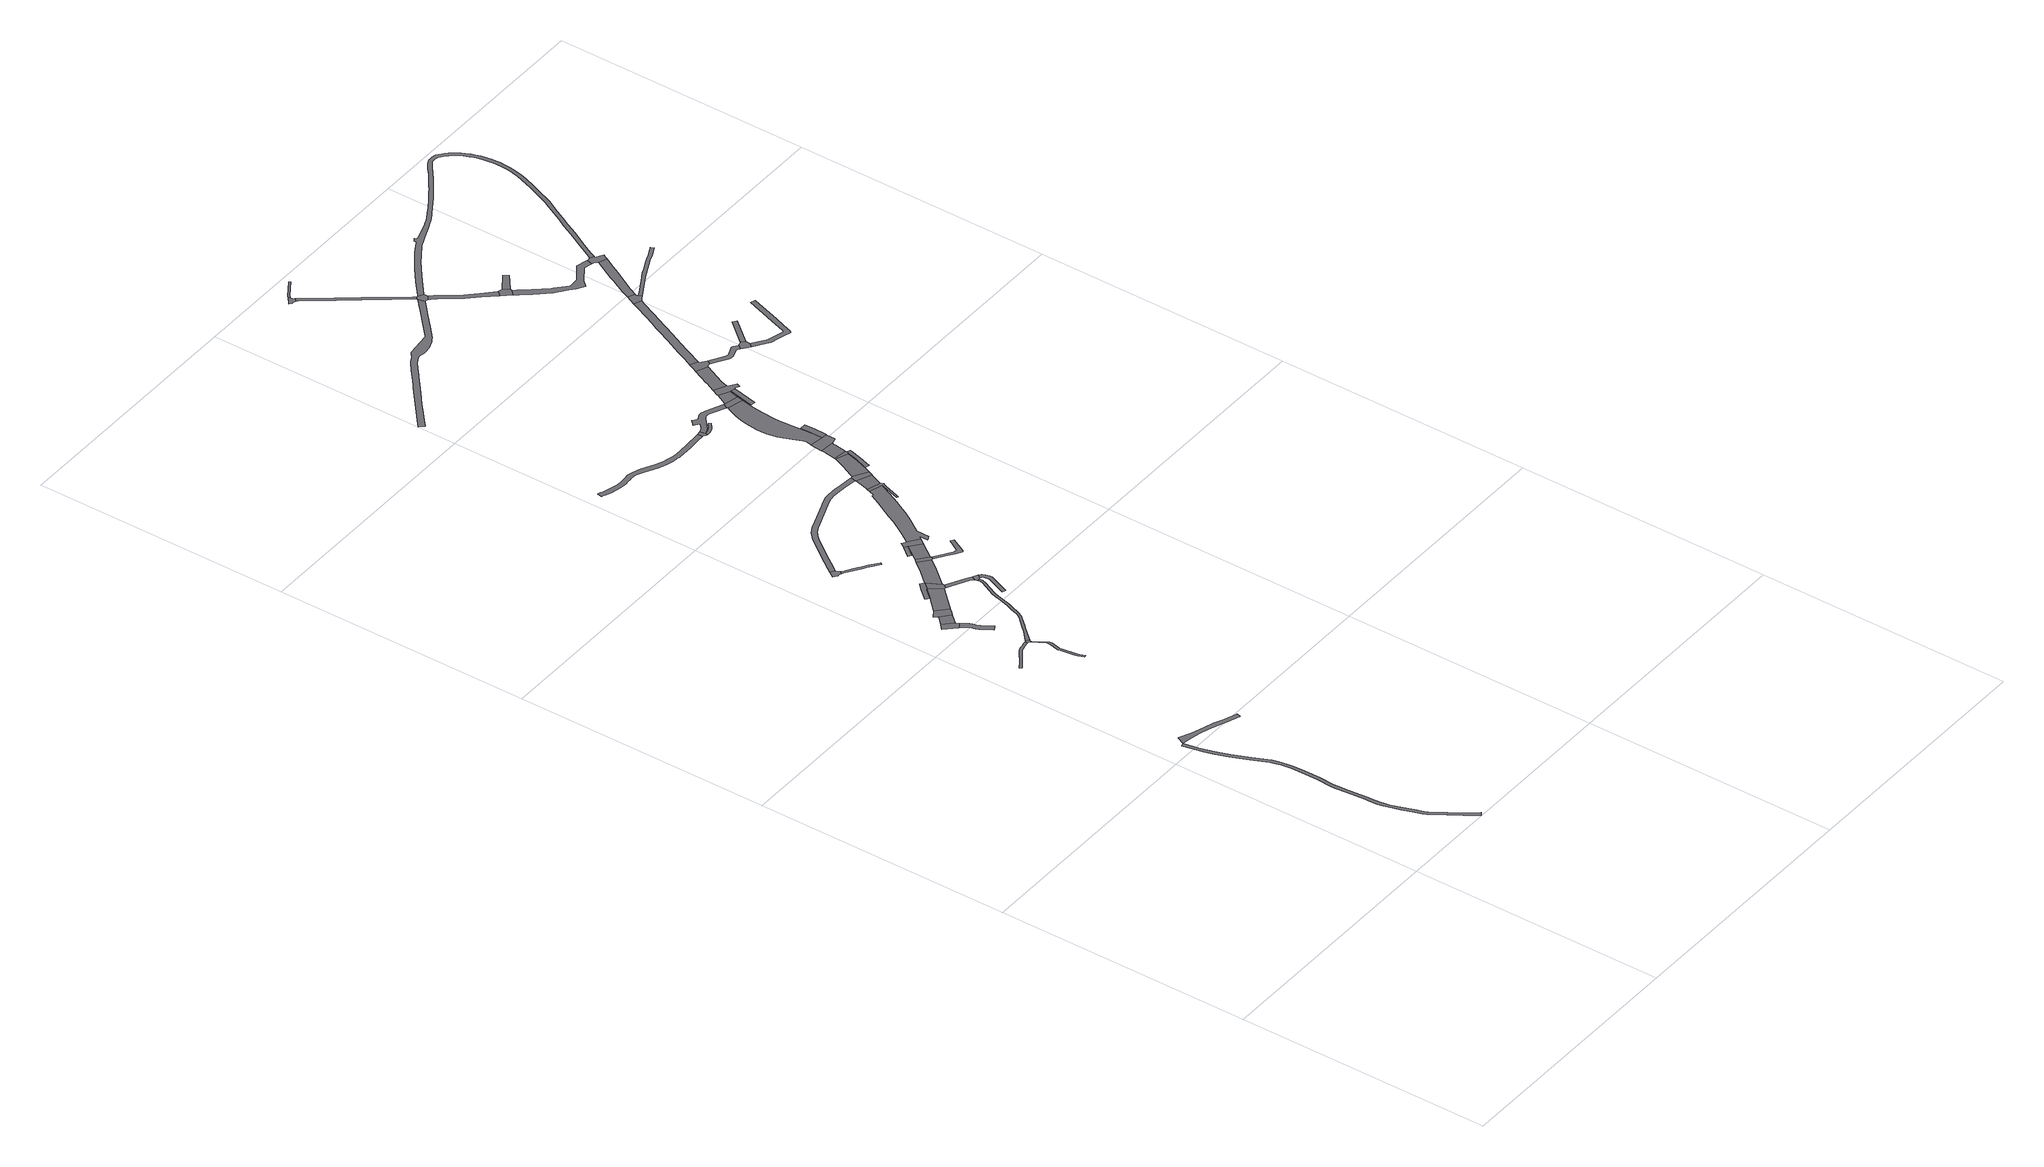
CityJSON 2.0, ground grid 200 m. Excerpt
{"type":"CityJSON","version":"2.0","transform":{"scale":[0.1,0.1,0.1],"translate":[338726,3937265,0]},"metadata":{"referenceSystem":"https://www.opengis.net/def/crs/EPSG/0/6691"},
"CityObjects":{
"road1":{"type":"Road","attributes":{"RoadStructureAttribute.sectionType":"1"},"geometry":[{"type":"MultiSurface","lod":"1","boundaries":[[[0,1,2,3,4,5,6,7,8,9,10,11,12,13,14,15,16,17,18,19,20,21,22,23,24,25,26,27,28,29,30,31,32,33,34,35,36,37,38,39,40,41,42,43,44,45,46,47,48,49,50,51,52,53,54,55,56,57,58,59]]]}]},
"road2":{"type":"Road","attributes":{"RoadStructureAttribute.sectionType":"1"},"geometry":[{"type":"MultiSurface","lod":"1","boundaries":[[[60,61,62,63,64,65,66,67,68,69,70,71,72,73,58]]]}]},
"road3":{"type":"Road","attributes":{"RoadStructureAttribute.sectionType":"1"},"geometry":[{"type":"MultiSurface","lod":"1","boundaries":[[[74,75,76,77,78,79,80,81,82,83,84,85,86,87,88,89,90,91]]]}]},
"road4":{"type":"Road","geometry":[{"type":"MultiSurface","lod":"1","boundaries":[[[92,93,94,95,96,97,98,99,100]]]}]},
"road5":{"type":"Road","attributes":{"RoadStructureAttribute.sectionType":"1"},"geometry":[{"type":"MultiSurface","lod":"1","boundaries":[[[101,102,103,104,105,106,107,108,109,110,111,112,113,114,115,116,117,118,119,120,121]]]}]},
"road6":{"type":"Road","geometry":[{"type":"MultiSurface","lod":"1","boundaries":[[[122,82,81,123,124,101,121,125,126,127]]]}]},
"road7":{"type":"Road","attributes":{"RoadStructureAttribute.sectionType":"1"},"geometry":[{"type":"MultiSurface","lod":"1","boundaries":[[[128,129,130,131,132,133,134,135,136,137,138,139,140,141,142,143,97,96]]]}]},
"road8":{"type":"Road","attributes":{"function":"2","RoadStructureAttribute.sectionType":"1"},"geometry":[{"type":"MultiSurface","lod":"1","boundaries":[[[144,145,146,147,92,100]]]}]},
"road9":{"type":"Road","geometry":[{"type":"MultiSurface","lod":"1","boundaries":[[[148,149,146,145,150,151,152,153,154]]]}]},
"road10":{"type":"Road","attributes":{"RoadStructureAttribute.sectionType":"1"},"geometry":[{"type":"MultiSurface","lod":"1","boundaries":[[[151,155,156,157,158,159,160,161,152]]]}]},
"road11":{"type":"Road","attributes":{"RoadStructureAttribute.sectionType":"1"},"geometry":[{"type":"MultiSurface","lod":"1","boundaries":[[[126,162,163,164,165,166,167,168,169,170,171,172,173,174,175,176,177,178,179,180,181,182,183,184,185,186,187,188,189,190,191,192,127]]]}]},
"road12":{"type":"Road","geometry":[{"type":"MultiSurface","lod":"1","boundaries":[[[193,194,195,196,197,198,199,200,201,202,203]]]}]},
"road13":{"type":"Road","geometry":[{"type":"MultiSurface","lod":"1","boundaries":[[[204,205,206,207,208,209,210,211,212,158,213]]]}]},
"road14":{"type":"Road","geometry":[{"type":"MultiSurface","lod":"1","boundaries":[[[158,157,214,215,216,217,218,213]]]}]},
"road15":{"type":"Road","attributes":{"RoadStructureAttribute.sectionType":"1"},"geometry":[{"type":"MultiSurface","lod":"1","boundaries":[[[196,219,220,221,222,223,224,225,226,227,228,229,230,197]]]}]},
"road16":{"type":"Road","attributes":{"RoadStructureAttribute.sectionType":"1"},"geometry":[{"type":"MultiSurface","lod":"1","boundaries":[[[231,232,233,216,215,234,235,236,237]]]}]},
"road17":{"type":"Road","attributes":{"function":"2","RoadStructureAttribute.sectionType":"1"},"geometry":[{"type":"MultiSurface","lod":"1","boundaries":[[[218,238,239,240,241,213]]]}]},
"road18":{"type":"Road","attributes":{"RoadStructureAttribute.sectionType":"1"},"geometry":[{"type":"MultiSurface","lod":"1","boundaries":[[[242,243,244,245,246,247,248,249,250,251,252,253,254]]]}]},
"road19":{"type":"Road","geometry":[{"type":"MultiSurface","lod":"1","boundaries":[[[236,255,177,176,256,254,253,237]]]}]},
"road20":{"type":"Road","geometry":[{"type":"MultiSurface","lod":"1","boundaries":[[[257,258,259,240,239,260,261,262]]]}]},
"road21":{"type":"Road","geometry":[{"type":"MultiSurface","lod":"1","boundaries":[[[263,264,265,266]]]}]},
"road22":{"type":"Road","attributes":{"function":"2","RoadStructureAttribute.sectionType":"1"},"geometry":[{"type":"MultiSurface","lod":"1","boundaries":[[[267,268,259,258,269,270]]]}]},
"road23":{"type":"Road","attributes":{"RoadStructureAttribute.sectionType":"1"},"geometry":[{"type":"MultiSurface","lod":"1","boundaries":[[[261,271,272,273,274,275,276,277,278,279,280,281,282,283,262]]]}]},
"road24":{"type":"Road","geometry":[{"type":"MultiSurface","lod":"1","boundaries":[[[265,284,267,270,285,286,287,288,289,290,291,292,266]]]}]},
"road25":{"type":"Road","attributes":{"RoadStructureAttribute.sectionType":"1"},"geometry":[{"type":"MultiSurface","lod":"1","boundaries":[[[201,293,294,295,296,297,298,299,300,301,302,303,304,305,306,307,308,309,310,311,312,313,314,315,316,317,318,319,320,321,322,323,324,325,326,327,328,329,330,331,332,333,334,335,202]]]}]},
"road26":{"type":"Road","attributes":{"RoadStructureAttribute.sectionType":"1"},"geometry":[{"type":"MultiSurface","lod":"1","boundaries":[[[336,337,338,339,340,341,342,343,344,345,346,347,348,349,350,351,352,353,354,355,356,357,358,359,360,361,362,363,364,365,366,367,368,369,370,371,372,373,374,375,376,377,378,379,380,381,382]]]}]},
"road27":{"type":"Road","attributes":{"function":"2","RoadStructureAttribute.sectionType":"1"},"geometry":[{"type":"MultiSurface","lod":"1","boundaries":[[[383,384,385,386,387,388,389,390,287,286,391,392,393,394,395,396,397,398,399,400,401,402,403,404,405]]]}]},
"road28":{"type":"Road","geometry":[{"type":"MultiSurface","lod":"1","boundaries":[[[404,406,407,408,409,410,411,412,413,414,415,416,417,405]]]}]},
"road29":{"type":"Road","attributes":{"function":"2","RoadStructureAttribute.sectionType":"1"},"geometry":[{"type":"MultiSurface","lod":"1","boundaries":[[[418,419,416,415,420,421,422]]]}]},
"road30":{"type":"Road","geometry":[{"type":"MultiSurface","lod":"1","boundaries":[[[423,424,425,426,314,313,418,422]]]}]},
"road31":{"type":"Road","geometry":[{"type":"MultiSurface","lod":"1","boundaries":[[[427,361,360,428,429,430,431,432,433]]]}]},
"road32":{"type":"Road","attributes":{"function":"2","RoadStructureAttribute.sectionType":"1"},"geometry":[{"type":"MultiSurface","lod":"1","boundaries":[[[434,435,424,423,436,437,438,439]]]}]},
"road33":{"type":"Road","geometry":[{"type":"MultiSurface","lod":"1","boundaries":[[[430,440,441,442,443,444,445,446,447,448,449,450,451,452,431]]]}]},
"road34":{"type":"Road","geometry":[{"type":"MultiSurface","lod":"1","boundaries":[[[453,454,439,438,455,456]]]}]},
"road35":{"type":"Road","geometry":[{"type":"MultiSurface","lod":"1","boundaries":[[[455,457,458,459,460,461,462,463,464,465,466,456]]]}]},
"road36":{"type":"Road","attributes":{"RoadStructureAttribute.sectionType":"1"},"geometry":[{"type":"MultiSurface","lod":"1","boundaries":[[[467,468,469,470,471,472,473,474,475,476,477,478,479,480,481,482,483,484,485,486,487,488,489,490,491,492,493,494,495,496,497,498,499,500,501,502,503,504,505,506,507,508,509,510,511,512,513,514,515,516,517,518,519,520]]]}]},
"road37":{"type":"Road","attributes":{"function":"2","RoadStructureAttribute.sectionType":"1"},"geometry":[{"type":"MultiSurface","lod":"1","boundaries":[[[453,521,522,523,524,525,526,454]]]}]},
"road38":{"type":"Road","geometry":[{"type":"MultiSurface","lod":"1","boundaries":[[[527,528,529,525,524,530,531,532,533,534]]]}]},
"road39":{"type":"Road","attributes":{"RoadStructureAttribute.sectionType":"1"},"geometry":[{"type":"MultiSurface","lod":"1","boundaries":[[[535,536,537,538,539,540,541,542,543,544,545,546,547,548,549,550,551,552,553,554,555,556,557,558,559,560,561,562,563,427,433]]]}]},
"road40":{"type":"Road","attributes":{"function":"2","RoadStructureAttribute.sectionType":"1"},"geometry":[{"type":"MultiSurface","lod":"1","boundaries":[[[564,565,566,567,568,569,570,571,572,573,574,575,576,577,578,528,527,579,580,581,582,583,584,585,586,587,588,589,590,591,592,593,594]]]}]},
"road41":{"type":"Road","geometry":[{"type":"MultiSurface","lod":"1","boundaries":[[[595,596,597,598,599,600,527,534]]]}]},
"road42":{"type":"Road","geometry":[{"type":"MultiSurface","lod":"1","boundaries":[[[601,602,603,546,545,604,594,593,605]]]}]},
"road43":{"type":"Road","attributes":{"function":"2","RoadStructureAttribute.sectionType":"1"},"geometry":[{"type":"MultiSurface","lod":"1","boundaries":[[[606,607,608,609,610,611,601,605]]]}]},
"road44":{"type":"Road","geometry":[{"type":"MultiSurface","lod":"1","boundaries":[[[612,613,614,615,616,617,618,619,620,621,622,623]]]}]},
"road45":{"type":"Road","geometry":[{"type":"MultiSurface","lod":"1","boundaries":[[[624,625,626,627]]]}]},
"road46":{"type":"Road","geometry":[{"type":"MultiSurface","lod":"1","boundaries":[[[626,628,629,630,631,632,633,634,635,636,637,638,609,608,627]]]}]},
"road47":{"type":"Road","geometry":[{"type":"MultiSurface","lod":"1","boundaries":[[[619,639,640,641,642,643,644,645,620]]]}]},
"road48":{"type":"Road","attributes":{"function":"2","RoadStructureAttribute.sectionType":"1"},"geometry":[{"type":"MultiSurface","lod":"1","boundaries":[[[646,647,648,637,636,649,650]]]}]},
"road49":{"type":"Road","attributes":{"RoadStructureAttribute.sectionType":"1"},"geometry":[{"type":"MultiSurface","lod":"1","boundaries":[[[651,652,653,654,655,656,657,658,615,614,659,660,661,662,663,664,665,666]]]}]},
"road50":{"type":"Road","geometry":[{"type":"MultiSurface","lod":"1","boundaries":[[[667,646,650,668,669,670,671,672,673,674,675,676]]]}]},
"road51":{"type":"Road","geometry":[{"type":"MultiSurface","lod":"1","boundaries":[[[677,678,651,666,497,496,679,680]]]}]},
"road52":{"type":"Road","attributes":{"RoadStructureAttribute.sectionType":"1"},"geometry":[{"type":"MultiSurface","lod":"1","boundaries":[[[681,682,683,684,685,686,687,672,671,688,689,690,691,692,693,694,695,696]]]}]},
"road53":{"type":"Road","attributes":{"RoadStructureAttribute.sectionType":"1"},"geometry":[{"type":"MultiSurface","lod":"1","boundaries":[[[679,697,698,699,700,701,702,703,704,705,706,707,708,709,710,711,680]]]}]},
"road54":{"type":"Road","attributes":{"function":"2","RoadStructureAttribute.sectionType":"1"},"geometry":[{"type":"MultiSurface","lod":"1","boundaries":[[[675,712,713,714,715,716,717,718,719,720,721,722,723,724,725,726,727,728,729,730,731,676]]]}]},
"road55":{"type":"Road","geometry":[{"type":"MultiSurface","lod":"1","boundaries":[[[732,733,734,735,736,737,681,696]]]}]},
"road56":{"type":"Road","geometry":[{"type":"MultiSurface","lod":"1","boundaries":[[[738,739,740,704,703,741]]]}]},
"road57":{"type":"Road","geometry":[{"type":"MultiSurface","lod":"1","boundaries":[[[739,742,743,740]]]}]},
"road58":{"type":"Road","attributes":{"RoadStructureAttribute.sectionType":"1"},"geometry":[{"type":"MultiSurface","lod":"1","boundaries":[[[744,745,736,735]]]}]},
"road59":{"type":"Road","attributes":{"RoadStructureAttribute.sectionType":"1"},"geometry":[{"type":"MultiSurface","lod":"1","boundaries":[[[746,747,748,749,750,751,752,753,754,755,756,757,758,759,760,761,762,763,764,765,766,767,734,733]]]}]},
"road60":{"type":"Road","geometry":[{"type":"MultiSurface","lod":"1","boundaries":[[[768,769,770,720,719,771,772,773,774]]]}]},
"road61":{"type":"Road","attributes":{"RoadStructureAttribute.sectionType":"1"},"geometry":[{"type":"MultiSurface","lod":"1","boundaries":[[[775,776,777,778,779,780,781,782,783,784,785,786,787,788,789,790,791,792,793,794,795,738,741]]]}]},
"road62":{"type":"Road","attributes":{"function":"2","RoadStructureAttribute.sectionType":"1"},"geometry":[{"type":"MultiSurface","lod":"1","boundaries":[[[796,797,798,799,770,769,800,801,802,803]]]}]},
"road63":{"type":"Road","attributes":{"RoadStructureAttribute.sectionType":"1"},"geometry":[{"type":"MultiSurface","lod":"1","boundaries":[[[677,804,805,806,807,808,809,810,811,812,813,814,815,816,817,818,819,820,821,822,823,824,825,826,827,828,829,830,831,832,833,834,835,836,837,838,839,840,841,842,843,844,845,846,847,848,849,850,851,852,853,854,855,856,857,858,859,860,861,862,863,864,865,866,867,868,869,870,871,872,873,874,875,876,877,878,879,880,881,882,883,884,885,886,887,888,889,890,891,892,893,894,895,896,897,898,899,900,901,902,903,904,905,906,907,908,909,910,911,912,913,914,915,916,917,918,919,920,921,922,923,924,925,926,927,928,929,930,931,932,933,934,935,936,937,938,939,940,941,942,943,944,945,946,947,948,949,678]]]}]},
"road64":{"type":"Road","attributes":{"RoadStructureAttribute.sectionType":"1"},"geometry":[{"type":"MultiSurface","lod":"1","boundaries":[[[950,951,952,953,954,955,956,957,958,959,960,961,962,963,964,965,966,967,968,969,774,773]]]}]},
"road65":{"type":"Road","geometry":[{"type":"MultiSurface","lod":"1","boundaries":[[[970,971,972,876,875,973,787,786,974,975,796,803]]]}]}
},
"vertices":[
[212,1979,0],[224,1927,0],[248,1848,0],[282,1756,0],[339,1622,0],[381,1522,0],[393,1495,0],[405,1455,0],[413,1419,0],[419,1386,0],[423,1339,0],[427,1254,0],[426,1129,0],[420,1014,0],[420,976,0],[427,885,0],[442,735,0],[443,719,0],[445,672,0],[447,640,0],[453,600,0],[462,565,0],[491,476,0],[516,399,0],[537,332,0],[551,303,0],[626,191,0],[688,99,0],[757,4,0],[780,21,0],[710,115,0],[649,207,0],[575,317,0],[563,343,0],[543,408,0],[518,485,0],[489,573,0],[480,606,0],[475,643,0],[473,674,0],[471,720,0],[470,737,0],[455,887,0],[448,977,0],[448,1013,0],[454,1128,0],[455,1255,0],[451,1341,0],[447,1389,0],[441,1425,0],[432,1462,0],[419,1504,0],[407,1533,0],[365,1633,0],[308,1767,0],[274,1857,0],[250,1936,0],[239,1985,0],[219,2093,0],[192,2088,0],
[255,2090,0],[299,2083,0],[371,2066,0],[441,2046,0],[508,2023,0],[583,1993,0],[682,1955,0],[694,1987,0],[595,2026,0],[520,2056,0],[451,2079,0],[346,2116,0],[252,2156,0],[247,2158,0],
[306,3496,0],[386,3554,0],[401,3564,0],[418,3573,0],[434,3577,0],[439,3579,0],[476,3587,0],[497,3590,0],[495,3610,0],[472,3607,0],[448,3601,0],[429,3597,0],[411,3592,0],[391,3582,0],[374,3571,0],[295,3512,0],[242,3475,0],[254,3458,0],
[319,4185,0],[278,4148,0],[354,4066,0],[359,4065,0],[364,4064,0],[397,4089,0],[389,4099,0],[386,4105,0],[386,4112,0],
[517,3575,0],[572,3482,0],[574,3473,0],[574,3466,0],[573,3458,0],[559,3400,0],[557,3379,0],[559,3361,0],[574,3256,0],[579,3229,0],[596,3187,0],[614,3193,0],[598,3233,0],[593,3259,0],[578,3363,0],[577,3379,0],[579,3397,0],[593,3455,0],[593,3465,0],[590,3478,0],[526,3581,0],
[504,3612,0],[502,3589,0],[511,3584,0],[526,3588,0],[530,3598,0],[512,3619,0],
[402,4013,0],[407,4001,0],[416,3963,0],[424,3941,0],[430,3932,0],[452,3901,0],[481,3855,0],[505,3870,0],[516,3878,0],[504,3896,0],[486,3925,0],[466,3954,0],[462,3960,0],[457,3975,0],[447,4014,0],[439,4034,0],
[419,4150,0],[446,4179,0],[377,4243,0],[337,4201,0],
[372,4248,0],[377,4246,0],[468,4202,0],[494,4230,0],[409,4310,0],[353,4271,0],[369,4248,0],
[497,4233,0],[507,4244,0],[647,4392,0],[578,4484,0],[503,4402,0],[493,4392,0],[423,4322,0],
[580,3653,0],[621,3698,0],[638,3717,0],[689,3772,0],[703,3786,0],[716,3804,0],[727,3825,0],[759,3914,0],[766,3932,0],[789,4011,0],[797,4053,0],[811,4091,0],[867,4210,0],[873,4235,0],[874,4264,0],[855,4260,0],[856,4253,0],[856,4240,0],[849,4219,0],[792,4099,0],[778,4058,0],[770,4015,0],[747,3938,0],[731,3895,0],[709,3833,0],[699,3815,0],[687,3799,0],[675,3786,0],[601,3706,0],[596,3700,0],[565,3666,0],
[342,5055,0],[353,5057,0],[362,5056,0],[372,5053,0],[391,5073,0],[382,5081,0],[377,5088,0],[376,5096,0],[378,5105,0],[346,5128,0],[310,5079,0],
[594,4559,0],[591,4556,0],[549,4511,0],[491,4445,0],[481,4433,0],[492,4423,0],[505,4411,0],[573,4488,0],[577,4488,0],[622,4538,0],
[655,4393,0],[661,4392,0],[683,4420,0],[681,4424,0],[679,4430,0],
[391,5046,0],[472,4992,0],[511,4966,0],[529,4954,0],[548,4941,0],[616,4892,0],[628,4908,0],[560,4957,0],[514,4988,0],[495,5000,0],[470,5017,0],[403,5061,0],
[838,4332,0],[802,4351,0],[717,4398,0],[703,4371,0],[823,4306,0],[844,4282,0],[864,4317,0],
[788,4561,0],[855,4648,0],[772,4714,0],[705,4631,0],
[898,4260,0],[905,4246,0],[909,4225,0],[908,4203,0],[847,4056,0],[874,4044,0],[940,4206,0],[940,4227,0],[933,4256,0],[923,4278,0],[906,4294,0],[903,4295,0],[888,4268,0],
[853,4265,0],[880,4269,0],
[875,4668,0],[875,4674,0],[793,4740,0],[860,4647,0],[867,4646,0],[880,4665,0],
[792,4802,0],[816,4783,0],[879,4863,0],[855,4881,0],
[880,4859,0],[800,4749,0],[881,4682,0],[965,4796,0],
[942,4596,0],[1003,4556,0],[1036,4537,0],[1049,4529,0],[1056,4531,0],[1063,4539,0],[1123,4651,0],[1097,4669,0],[1042,4578,0],[1035,4574,0],[1027,4573,0],[1014,4578,0],[923,4637,0],
[881,4862,0],[973,4807,0],[997,4839,0],[914,4898,0],[910,4897,0],[906,4899,0],[883,4917,0],[881,4917,0],[868,4898,0],
[403,5138,0],[459,5216,0],[520,5301,0],[548,5340,0],[572,5370,0],[596,5400,0],[618,5424,0],[629,5433,0],[643,5446,0],[668,5462,0],[689,5473,0],[863,5537,0],[926,5563,0],[991,5585,0],[1015,5588,0],[1028,5589,0],[1071,5589,0],[1102,5589,0],[1161,5583,0],[1245,5574,0],[1255,5571,0],[1262,5612,0],[1254,5613,0],[1164,5623,0],[1105,5629,0],[1071,5629,0],[1027,5629,0],[1011,5628,0],[982,5625,0],[913,5601,0],[897,5594,0],[849,5575,0],[778,5549,0],[673,5510,0],[648,5497,0],[619,5478,0],[591,5452,0],[583,5445,0],[566,5427,0],[516,5365,0],[465,5293,0],[455,5280,0],[371,5161,0],
[117,6858,0],[122,6856,0],[146,6845,0],[192,6828,0],[274,6810,0],[319,6805,0],[351,6808,0],[369,6809,0],[404,6813,0],[408,6812,0],[417,6810,0],[440,6806,0],[494,6784,0],[596,6730,0],[659,6706,0],[684,6700,0],[702,6695,0],[740,6688,0],[749,6687,0],[770,6684,0],[780,6682,0],[857,6683,0],[901,6683,0],[986,6687,0],[1046,6691,0],[1043,6731,0],[900,6723,0],[782,6722,0],[775,6723,0],[746,6727,0],[736,6729,0],[711,6734,0],[671,6744,0],[612,6767,0],[511,6820,0],[452,6845,0],[424,6850,0],[406,6853,0],[367,6849,0],[348,6848,0],[320,6846,0],[280,6849,0],[203,6867,0],[162,6882,0],[146,6889,0],[123,6899,0],[111,6860,0],
[1202,5378,0],[1188,5383,0],[1149,5302,0],[1072,5159,0],[1042,5102,0],[1031,5083,0],[991,5015,0],[966,4973,0],[1006,4852,0],[1012,4861,0],[1015,4861,0],[1015,4794,0],[1051,4813,0],[1052,4915,0],[1143,5044,0],[1146,5051,0],[1171,5096,0],[1190,5132,0],[1232,5211,0],[1251,5247,0],[1309,5373,0],[1319,5392,0],[1218,5426,0],
[1323,5392,0],[1314,5371,0],[1270,5239,0],[1284,5234,0],[1292,5257,0],[1328,5366,0],[1336,5386,0],[1342,5399,0],[1342,5404,0],[1332,5420,0],[1226,5451,0],[1223,5440,0],
[1259,5566,0],[1231,5468,0],[1334,5428,0],[1369,5507,0],[1373,5516,0],
[1389,5553,0],[1281,5615,0],[1273,5611,0],[1270,5611,0],
[1075,6734,0],[1052,6689,0],[1066,6680,0],[1075,6675,0],[1083,6692,0],[1082,6693,0],[1081,6696,0],
[1334,5725,0],[1292,5638,0],[1408,5594,0],[1443,5694,0],[1467,5782,0],[1370,5819,0],
[1077,6675,0],[1086,6674,0],[1097,6674,0],[1113,6676,0],[1131,6681,0],[1144,6687,0],[1161,6696,0],[1197,6727,0],[1182,6744,0],[1146,6714,0],[1129,6704,0],[1117,6699,0],[1098,6693,0],
[1477,5810,0],[1374,5828,0],[1469,5782,0],[1480,5801,0],
[1470,5780,0],[1467,5767,0],[1451,5705,0],[1416,5603,0],[1444,5593,0],[1479,5696,0],[1503,5784,0],[1504,5791,0],[1502,5793,0],[1484,5799,0],
[94,8322,0],[116,8340,0],[176,8391,0],[227,8436,0],[269,8471,0],[275,8476,0],[392,8573,0],[453,8624,0],[467,8636,0],[526,8685,0],[571,8723,0],[598,8738,0],[616,8746,0],[636,8752,0],[657,8753,0],[676,8750,0],[697,8749,0],[711,8750,0],[748,8754,0],[751,8755,0],[776,8764,0],[815,8780,0],[833,8790,0],[853,8802,0],[943,8885,0],[977,8916,0],[1057,8990,0],[1110,9039,0],[1125,9052,0],[1148,9073,0],[1139,9128,0],[1126,9115,0],[1080,9072,0],[1050,9045,0],[943,8947,0],[844,8854,0],[834,8845,0],[640,8822,0],[625,8811,0],[608,8795,0],[594,8785,0],[578,8778,0],[560,8768,0],[546,8760,0],[485,8709,0],[429,8663,0],[363,8607,0],[334,8584,0],[272,8532,0],[198,8470,0],[165,8441,0],[65,8356,0],[9,8308,0],[38,8274,0],
[1494,5910,0],[1495,5914,0],[1497,5930,0],[1500,5936,0],[1390,5946,0],[1388,5926,0],
[1505,6026,0],[1399,6043,0],[1398,6036,0],[1505,5941,0],[1539,5947,0],[1545,5950,0],[1547,5956,0],[1550,6024,0],
[1084,6695,0],[1112,6705,0],[1137,6718,0],[1174,6753,0],[1227,6795,0],[1237,6799,0],[1244,6801,0],[1250,6802,0],[1270,6799,0],[1305,6785,0],[1395,6743,0],[1412,6779,0],[1323,6821,0],[1285,6839,0],[1248,6849,0],[1236,6848,0],[1223,6846,0],[1208,6840,0],[1185,6828,0],[1176,6828,0],[1170,6830,0],[1163,6835,0],[1143,6853,0],[1109,6813,0],[1143,6786,0],[1144,6782,0],[1142,6779,0],[1113,6751,0],[1096,6741,0],
[1391,6713,0],[1356,6633,0],[1340,6583,0],[1332,6529,0],[1321,6445,0],[1319,6395,0],[1321,6354,0],[1329,6316,0],[1336,6281,0],[1376,6179,0],[1393,6135,0],[1403,6112,0],[1406,6097,0],[1406,6086,0],[1405,6077,0],[1506,6090,0],[1503,6173,0],[1495,6268,0],[1492,6307,0],[1488,6341,0],[1486,6379,0],[1486,6407,0],[1487,6436,0],[1492,6485,0],[1493,6501,0],[1494,6517,0],[1497,6548,0],[1504,6599,0],[1517,6680,0],[1523,6702,0],[1401,6732,0],
[1550,6026,0],[1551,6045,0],[1554,6134,0],[1553,6206,0],[1507,6206,0],[1509,6134,0],
[1425,6778,0],[1423,6777,0],[1418,6777,0],[1399,6738,0],[1535,6752,0],
[1541,6776,0],[1554,6822,0],[1558,6827,0],[1469,6868,0],[1441,6809,0],[1430,6788,0],
[617,9789,0],[628,9787,0],[639,9782,0],[660,9803,0],[655,9808,0],[651,9813,0],[647,9824,0],[648,9834,0],[639,9846,0],[602,9816,0],[590,9806,0],[605,9788,0],
[1516,6627,0],[1552,6622,0],[1596,6816,0],[1561,6825,0],
[1597,6819,0],[1599,6823,0],[1601,6825,0],[1606,6826,0],[1638,6808,0],[1651,6839,0],[1594,6873,0],[1592,6876,0],[1590,6882,0],[1495,6926,0],[1472,6876,0],
[653,9840,0],[665,9851,0],[725,9891,0],[792,9935,0],[785,9946,0],[717,9902,0],[657,9861,0],
[1596,7145,0],[1535,7014,0],[1532,7005,0],[1609,6941,0],[1684,7105,0],
[1154,9152,0],[1142,9170,0],[1053,9284,0],[932,9446,0],[823,9587,0],[820,9591,0],[736,9704,0],[674,9788,0],[654,9773,0],[714,9691,0],[800,9576,0],[806,9568,0],[912,9431,0],[1034,9269,0],[1122,9155,0],[1139,9136,0],
[1611,7178,0],[1691,7112,0],[1697,7116,0],[1706,7118,0],[1717,7117,0],[1738,7148,0],[1692,7181,0],[1690,7185,0],[1690,7192,0],[1631,7219,0],
[1207,9128,0],[1164,9148,0],[1178,9072,0],[1209,9098,0],
[1996,7076,0],[1967,7099,0],[1958,7104,0],[1951,7105,0],[1876,7074,0],[1863,7074,0],[1852,7077,0],[1790,7071,0],[1837,7042,0],[1857,7037,0],[1878,7035,0],[1940,7057,0],[1949,7059,0],[1958,7058,0],[1965,7052,0],[1972,7047,0],
[1190,9059,0],[1220,9023,0],[1332,8875,0],[1356,8848,0],[1410,8798,0],[1451,8751,0],[1494,8703,0],[1527,8737,0],[1481,8781,0],[1438,8826,0],[1385,8877,0],[1374,8888,0],[1362,8901,0],[1250,9049,0],[1238,9063,0],
[1693,7199,0],[1738,7301,0],[1754,7338,0],[1866,7580,0],[1883,7619,0],[1903,7661,0],[1990,7855,0],[2009,7892,0],[1952,7918,0],[1946,7904,0],[1934,7879,0],[1930,7869,0],[1847,7686,0],[1843,7677,0],[1821,7632,0],[1809,7606,0],[1756,7491,0],[1697,7363,0],[1669,7301,0],[1638,7235,0],
[1987,7034,0],[2035,6998,0],[2057,7029,0],[2061,7065,0],[2033,7089,0],[2029,7084,0],
[1589,8670,0],[1597,8688,0],[1560,8730,0],[1552,8637,0],
[1711,8782,0],[1686,8815,0],
[2207,7240,0],[2180,7264,0],
[2120,6938,0],[2137,6926,0],[2152,6919,0],[2216,6900,0],[2266,6886,0],[2312,6876,0],[2319,6876,0],[2323,6879,0],[2332,6900,0],[2338,6914,0],[2379,7038,0],[2459,7273,0],[2424,7285,0],[2343,7050,0],[2304,6931,0],[2298,6923,0],[2292,6921,0],[2284,6920,0],[2275,6923,0],[2166,6954,0],[2156,6959,0],[2142,6969,0],
[2038,7955,0],[2041,7969,0],[1987,7994,0],[2021,7901,0],[2031,7909,0],[2055,7922,0],[2041,7945,0],
[1568,8616,0],[1580,8602,0],[1637,8533,0],[1730,8428,0],[1789,8382,0],[1817,8360,0],[1856,8329,0],[1902,8300,0],[1915,8291,0],[1956,8337,0],[2074,8420,0],[2140,8404,0],[2152,8450,0],[2065,8472,0],[1938,8383,0],[1868,8376,0],[1861,8381,0],[1775,8456,0],[1765,8464,0],[1676,8565,0],[1613,8642,0],
[2181,8374,0],[2093,8210,0],[2074,8172,0],[2017,8060,0],[2072,8033,0],[2153,8179,0],[2214,8294,0],[2245,8351,0],
[1318,9221,0],[1420,9303,0],[1428,9310,0],[1477,9347,0],[1535,9386,0],[1565,9408,0],[1600,9430,0],[1624,9444,0],[1643,9454,0],[1654,9460,0],[1685,9474,0],[1714,9486,0],[1808,9526,0],[1842,9540,0],[1845,9541,0],[1883,9559,0],[1911,9573,0],[1938,9589,0],[1957,9601,0],[2004,9631,0],[2093,9689,0],[2149,9727,0],[2169,9742,0],[2263,9810,0],[2268,9814,0],[2367,9893,0],[2398,9918,0],[2410,9924,0],[2422,9930,0],[2430,9931,0],[2441,9932,0],[2452,9931,0],[2465,9930,0],[2476,9925,0],[2493,9915,0],[2509,9904,0],[2521,9894,0],[2536,9878,0],[2554,9858,0],[2570,9836,0],[2581,9818,0],[2593,9795,0],[2608,9758,0],[2611,9749,0],[2619,9728,0],[2629,9695,0],[2636,9659,0],[2642,9613,0],[2645,9588,0],[2648,9552,0],[2647,9514,0],[2645,9481,0],[2640,9445,0],[2635,9416,0],[2625,9370,0],[2610,9324,0],[2590,9269,0],[2578,9237,0],[2535,9132,0],[2506,9061,0],[2501,9047,0],[2495,9036,0],[2459,8969,0],[2439,8930,0],[2408,8872,0],[2407,8871,0],[2395,8849,0],[2367,8799,0],[2323,8708,0],[2252,8581,0],[2208,8493,0],[2186,8451,0],[2215,8437,0],[2235,8480,0],[2278,8567,0],[2350,8694,0],[2394,8785,0],[2432,8854,0],[2434,8858,0],[2486,8955,0],[2528,9034,0],[2551,9092,0],[2563,9120,0],[2606,9227,0],[2639,9314,0],[2654,9363,0],[2664,9410,0],[2670,9440,0],[2675,9478,0],[2677,9513,0],[2678,9553,0],[2675,9590,0],[2672,9617,0],[2665,9664,0],[2658,9702,0],[2646,9741,0],[2636,9770,0],[2635,9773,0],[2620,9808,0],[2607,9832,0],[2595,9852,0],[2577,9877,0],[2559,9897,0],[2541,9916,0],[2527,9928,0],[2509,9941,0],[2489,9953,0],[2472,9959,0],[2455,9961,0],[2441,9962,0],[2426,9960,0],[2414,9959,0],[2397,9951,0],[2378,9940,0],[2346,9916,0],[2289,9869,0],[2245,9834,0],[2198,9800,0],[2152,9766,0],[2132,9753,0],[2076,9714,0],[2069,9709,0],[1988,9656,0],[1942,9628,0],[1897,9599,0],[1873,9588,0],[1838,9573,0],[1829,9570,0],[1789,9556,0],[1687,9521,0],[1679,9522,0],[1669,9527,0],[1663,9536,0],[1641,9522,0],[1642,9513,0],[1641,9505,0],[1636,9498,0],[1603,9480,0],[1578,9465,0],[1567,9459,0],[1542,9443,0],[1512,9421,0],[1453,9381,0],[1403,9343,0],[1291,9254,0],[1177,9158,0],
[2110,7953,0],[2229,8022,0],[2281,8049,0],[2307,8062,0],[2368,8091,0],[2409,8109,0],[2450,8125,0],[2492,8144,0],[2527,8162,0],[2523,8175,0],[2518,8188,0],[2510,8184,0],[2477,8167,0],[2439,8148,0],[2400,8132,0],[2357,8114,0],[2296,8085,0],[2260,8068,0],[2217,8044,0],[2098,7975,0],
[2258,8374,0],[2270,8395,0],[2211,8428,0],[2170,8448,0],[2156,8398,0],[2169,8389,0]
]}
